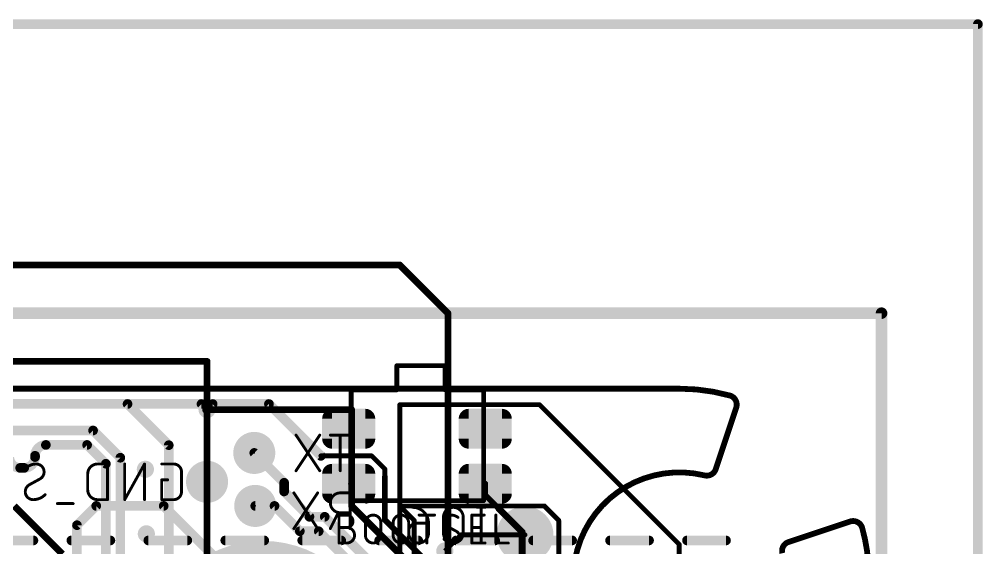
# Model space of a CAD drawing. Extents: x -5 to 103, y -6 to 58.
# Drawn here: x 77.6 to 103, y 40.81 to 54.74 of the extents above; entities that cross this region are included whole.
import ezdxf

# ---------------------------------------------------------------- set-up
doc = ezdxf.new("R2010")
doc.units = 0
for name, color, linetype in [('1', 12, 'CONTINUOUS'), ('16', 132, 'CONTINUOUS'), ('17', 110, 'CONTINUOUS'), ('18', 110, 'CONTINUOUS'), ('20', 31, 'CONTINUOUS'), ('21', 40, 'CONTINUOUS'), ('22', 3, 'CONTINUOUS'), ('23', 53, 'CONTINUOUS'), ('24', 53, 'CONTINUOUS'), ('25', 40, 'CONTINUOUS'), ('51', 254, 'CONTINUOUS')]:
    doc.layers.add(name, color=color, linetype=linetype)

# ---------------------------------------------------------------- blocks, each defined once
blk = doc.blocks.new('ROUNDP')
at = {"const_width": 0.5}
blk.add_lwpolyline([(0, -0.25, 1), (0, 0.25, 1), (0, -0.25)], format="xyb", dxfattribs=at)
blk = doc.blocks.new('PIE')
at = {"const_width": 0.5}
blk.add_lwpolyline([(0, -0.25, 1), (0, 0.25, 1), (0, -0.25)], format="xyb", dxfattribs=at)
blk = doc.blocks.new('RECT168000X224000R50')
at = {"const_width": 0.2625}
blk.add_lwpolyline([(0.3938, -0.4375), (0.3938, 0.4375, 0.4142), (0.2625, 0.5687), (-0.2625, 0.5687, 0.4142), (-0.3938, 0.4375), (-0.3938, -0.4375, 0.4142), (-0.2625, -0.5687), (0.2625, -0.5687, 0.4142)], format="xyb", close=True, dxfattribs=at)
blk.add_solid([(-0.2879, -0.4629), (0.2879, -0.4629), (-0.2879, 0.4629), (0.2879, 0.4629)])
blk = doc.blocks.new('ROUNDV')
at = {"const_width": 0.5}
blk.add_lwpolyline([(0, -0.25, 1), (0, 0.25, 1), (0, -0.25)], format="xyb", dxfattribs=at)

msp = doc.modelspace()

# ---------------------------------------------------------------- linework, layer by layer
at = {"layer": '1'}
for points, const_width in [([(102.87, 54.61), (-5.08, 54.61)], 0.254), ([(102.87, -6.35), (102.87, 54.61)], 0.254), ([(7.62, 45.72), (82.55, 45.72)], 0.1778), ([(82.55, 45.72), (82.55, 35.56)], 0.1778), ([(80.4545, 44.5968), (9.0368, 44.5968)], 0.254), ([(81.5407, 43.5106), (80.4545, 44.5968)], 0.254), ([(82.6968, 44.5968), (82.55, 44.45)], 0.254), ([(84.1812, 44.5968), (82.6968, 44.5968)], 0.254), ([(85.5493, 43.2287), (84.1812, 44.5968)], 0.254), ([(82.55, 40.64), (82.55, 44.45)], 0.1778), ([(82.55, 44.45), (86.36, 44.45)], 0.1778), ([(86.36, 44.45), (86.36, 41.91)], 0.1778), ([(79.5457, 43.8983), (10.414, 43.8983)], 0.254), ([(79.5457, 43.8983), (80.264, 43.18)], 0.254), ([(79.3879, 43.5173), (78.3013, 43.5173)], 0.254), ([(79.3879, 43.5173), (79.883, 43.0222)], 0.254), ([(81.5407, 40.3793), (81.5407, 43.5106)], 0.254), ([(83.7946, 43.307), (84.582, 42.5196)], 0.254), ([(78.0156, 43.2315), (78.0156, 43.1975)], 0.254), ([(80.264, 43.18), (80.264, 34.163)], 0.254), ([(86.8899, 43.2287), (85.5493, 43.2287)], 0.127), ([(87.2378, 42.8808), (86.8899, 43.2287)], 0.127), ([(77.7298, 42.9118), (77.6234, 42.9118)], 0.254), ([(79.883, 43.0222), (79.883, 34.0052)], 0.254), ([(87.2378, 42.672), (87.2378, 42.8808)], 0.127), ([(87.2378, 41.5402), (87.2378, 42.672)], 0.1524), ([(84.582, 42.5196), (84.582, 42.291)], 0.254), ([(84.582, 42.291), (85.2496, 41.6234)], 0.254), ([(89.8838, 42.1962), (89.8838, 42.4942)], 0.1524), ([(90.2462, 41.8338), (89.8838, 42.1962)], 0.1524), ([(78.74, 40.64), (77.47, 41.91)], 0.1778), ([(84.328, 41.91), (83.82, 41.91)], 0.254), ([(84.9956, 41.2424), (84.328, 41.91)], 0.254), ([(86.36, 41.91), (88.9, 39.37)], 0.1778), ([(87.63, 41.91), (91.44, 41.91)], 0.127), ([(88.011, 41.529), (87.63, 41.91)], 0.127), ([(90.8558, 41.2242), (90.2462, 41.8338)], 0.1778), ([(91.44, 41.91), (91.821, 41.529)], 0.127), ([(85.2496, 41.6234), (85.6517, 41.6234)], 0.254), ([(85.6517, 41.6234), (87.781, 39.4941)], 0.254), ([(88.519, 40.259), (87.2378, 41.5402)], 0.1524), ([(88.011, 30.48), (88.011, 41.529)], 0.127), ([(91.821, 41.529), (91.821, 35.306)], 0.127), ([(85.4939, 41.2424), (84.9956, 41.2424)], 0.254), ([(87.4, 39.3362), (85.4939, 41.2424)], 0.254), ([(90.8558, 41.2242), (90.8558, 37.4142)], 0.1778)]:
    msp.add_lwpolyline(points, dxfattribs=dict(at, const_width=const_width))
for points, const_width in [([(102.9335, 54.61, 1), (102.8065, 54.61)], 0.127), ([(102.87, 54.5465, 1), (102.87, 54.6735)], 0.127), ([(82.5944, 45.72, 1), (82.5055, 45.72)], 0.0889), ([(82.55, 45.6756, 1), (82.55, 45.7644)], 0.0889), ([(80.4994, 44.6417, 1), (80.4096, 44.5519)], 0.127), ([(80.4545, 44.5333, 1), (80.4545, 44.6603)], 0.127), ([(82.6968, 44.6603, 1), (82.6968, 44.5333)], 0.127), ([(82.7417, 44.5519, 1), (82.6519, 44.6417)], 0.127), ([(84.2261, 44.6417, 1), (84.1363, 44.5519)], 0.127), ([(84.1812, 44.5333, 1), (84.1812, 44.6603)], 0.127), ([(82.5051, 44.4949, 1), (82.5949, 44.4051)], 0.127), ([(82.5944, 44.45, 1), (82.5055, 44.45)], 0.0889), ([(82.55, 44.4945, 1), (82.55, 44.4056)], 0.0889), ([(86.4044, 44.45, 1), (86.3156, 44.45)], 0.0889), ([(86.36, 44.4056, 1), (86.36, 44.4945)], 0.0889), ([(79.5906, 43.9432, 1), (79.5008, 43.8534)], 0.127), ([(79.5457, 43.8348, 1), (79.5457, 43.9618)], 0.127), ([(78.3013, 43.5173, 0.4142), (78.0156, 43.2315)], 0.254), ([(78.3013, 43.5808, 1), (78.3013, 43.4538)], 0.127), ([(78.3013, 43.4538, 1), (78.3013, 43.5808)], 0.127), ([(79.4328, 43.5622, 1), (79.343, 43.4724)], 0.127), ([(79.3879, 43.4538, 1), (79.3879, 43.5808)], 0.127), ([(81.6042, 43.5106, 1), (81.4772, 43.5106)], 0.127), ([(81.4958, 43.4657, 1), (81.5856, 43.5555)], 0.127), ([(83.8395, 43.3519, 1), (83.7497, 43.2621)], 0.127), ([(77.3376, 43.1975, 0.4142), (77.6234, 42.9118)], 0.254), ([(77.7298, 42.9118, 0.4142), (78.0156, 43.1975)], 0.254), ([(78.0791, 43.2315, 1), (77.9521, 43.2315)], 0.127), ([(78.0791, 43.1975, 1), (77.9521, 43.1975)], 0.127), ([(77.9521, 43.2315, 1), (78.0791, 43.2315)], 0.127), ([(77.9521, 43.1975, 1), (78.0791, 43.1975)], 0.127), ([(80.3275, 43.18, 1), (80.2005, 43.18)], 0.127), ([(80.2191, 43.1351, 1), (80.3089, 43.2249)], 0.127), ([(85.5044, 43.1838, 1), (85.5942, 43.2736)], 0.127), ([(85.5493, 43.2605, 1), (85.5493, 43.197)], 0.0635), ([(86.9124, 43.2512, 1), (86.8675, 43.2062)], 0.0635), ([(86.8899, 43.197, 1), (86.8899, 43.2605)], 0.0635), ([(77.6234, 42.9753, 1), (77.6234, 42.8483)], 0.127), ([(77.6234, 42.8483, 1), (77.6234, 42.9753)], 0.127), ([(77.7298, 42.9753, 1), (77.7298, 42.8483)], 0.127), ([(77.7298, 42.8483, 1), (77.7298, 42.9753)], 0.127), ([(79.9465, 43.0222, 1), (79.8195, 43.0222)], 0.127), ([(79.8381, 42.9773, 1), (79.9279, 43.0671)], 0.127), ([(87.2696, 42.8808, 1), (87.2061, 42.8808)], 0.0635), ([(87.2153, 42.8584, 1), (87.2603, 42.9033)], 0.0635), ([(87.2759, 42.672, 1), (87.1997, 42.672)], 0.0762), ([(87.2061, 42.672, 1), (87.2696, 42.672)], 0.0635), ([(84.6455, 42.5196, 1), (84.5185, 42.5196)], 0.127), ([(84.6269, 42.3359, 1), (84.5371, 42.2461)], 0.127), ([(84.5371, 42.4747, 1), (84.6269, 42.5645)], 0.127), ([(89.9219, 42.4942, 1), (89.8457, 42.4942)], 0.0762), ([(84.5185, 42.291, 1), (84.6455, 42.291)], 0.127), ([(89.8457, 42.1962, 1), (89.9219, 42.1962)], 0.0762), ([(89.9107, 42.2231, 1), (89.8569, 42.1693)], 0.0762), ([(83.82, 41.9735, 1), (83.82, 41.8465)], 0.127), ([(84.3729, 41.9549, 1), (84.2831, 41.8651)], 0.127), ([(84.328, 41.8465, 1), (84.328, 41.9735)], 0.127), ([(86.3914, 41.9414, 1), (86.3286, 41.8786)], 0.0889), ([(86.3156, 41.91, 1), (86.4044, 41.91)], 0.0889), ([(87.6525, 41.9325, 1), (87.6075, 41.8875)], 0.0635), ([(87.63, 41.9418, 1), (87.63, 41.8783)], 0.0635), ([(90.2776, 41.8652, 1), (90.2148, 41.8024)], 0.0889), ([(91.4625, 41.9325, 1), (91.4175, 41.8875)], 0.0635), ([(91.44, 41.8783, 1), (91.44, 41.9418)], 0.0635), ([(85.2496, 41.6869, 1), (85.2496, 41.5599)], 0.127), ([(85.2047, 41.5785, 1), (85.2945, 41.6683)], 0.127), ([(85.6966, 41.6683, 1), (85.6068, 41.5785)], 0.127), ([(85.6517, 41.5599, 1), (85.6517, 41.6869)], 0.127), ([(90.2193, 41.8069, 1), (90.2731, 41.8607)], 0.0762), ([(87.1997, 41.5402, 1), (87.2759, 41.5402)], 0.0762), ([(87.2647, 41.5671, 1), (87.2109, 41.5133)], 0.0762), ([(88.0428, 41.529, 1), (87.9793, 41.529)], 0.0635), ([(87.9885, 41.5065, 1), (88.0335, 41.5515)], 0.0635), ([(91.8528, 41.529, 1), (91.7892, 41.529)], 0.0635), ([(91.7985, 41.5065, 1), (91.8435, 41.5515)], 0.0635), ([(84.9956, 41.3059, 1), (84.9956, 41.1789)], 0.127), ([(84.9507, 41.1975, 1), (85.0405, 41.2873)], 0.127), ([(85.5388, 41.2873, 1), (85.4489, 41.1975)], 0.127), ([(85.4939, 41.1789, 1), (85.4939, 41.3059)], 0.127), ([(90.9002, 41.2242, 1), (90.8114, 41.2242)], 0.0889), ([(90.8244, 41.1928, 1), (90.8872, 41.2556)], 0.0889)]:
    msp.add_lwpolyline(points, format="xyb", dxfattribs=dict(at, const_width=const_width))
at = {"layer": '16'}
for points, const_width in [([(87.63, 48.26), (35.56, 48.26)], 0.1778), ([(88.9, 46.99), (87.63, 48.26)], 0.1778), ([(100.33, 46.99), (-1.27, 46.99)], 0.3048), ([(88.9, 33.02), (88.9, 46.99)], 0.1778), ([(100.33, -1.27), (100.33, 46.99)], 0.3048), ([(67.818, 44.5968), (82.4032, 44.5968)], 0.254), ([(82.4032, 44.5968), (82.55, 44.45)], 0.254), ([(87.63, 40.64), (87.63, 44.577)], 0.127), ([(87.63, 44.577), (91.313, 44.577)], 0.127), ([(91.313, 44.577), (94.996, 40.894)], 0.127), ([(79.121, 41.402), (79.629, 41.91)], 0.254), ([(79.629, 41.91), (81.407, 41.91)], 0.254), ([(81.407, 41.91), (82.804, 40.513)], 0.254), ([(79.121, 40.386), (79.121, 41.402)], 0.254), ([(88.8184, 40.7216), (89.2448, 41.148)], 0.127), ([(89.2448, 41.148), (90.932, 41.148)], 0.127), ([(94.996, 40.894), (94.996, 34.417)], 0.127)]:
    msp.add_lwpolyline(points, dxfattribs=dict(at, const_width=const_width))
for points, const_width in [([(87.6614, 48.2914, 1), (87.5986, 48.2286)], 0.0889), ([(87.63, 48.2156, 1), (87.63, 48.3045)], 0.0889), ([(88.9445, 46.99, 1), (88.8556, 46.99)], 0.0889), ([(88.8686, 46.9586, 1), (88.9314, 47.0214)], 0.0889), ([(100.4062, 46.99, 1), (100.2538, 46.99)], 0.1524), ([(100.33, 46.9138, 1), (100.33, 47.0662)], 0.1524), ([(82.4481, 44.6417, 1), (82.3583, 44.5519)], 0.127), ([(82.4032, 44.5333, 1), (82.4032, 44.6603)], 0.127), ([(82.5051, 44.4051, 1), (82.5949, 44.4949)], 0.127), ([(87.63, 44.6088, 1), (87.63, 44.5453)], 0.0635), ([(87.6618, 44.577, 1), (87.5983, 44.577)], 0.0635), ([(91.3355, 44.5995, 1), (91.2905, 44.5545)], 0.0635), ([(91.313, 44.5453, 1), (91.313, 44.6088)], 0.0635), ([(79.629, 41.9735, 1), (79.629, 41.8465)], 0.127), ([(79.6739, 41.8651, 1), (79.5841, 41.9549)], 0.127), ([(81.4519, 41.9549, 1), (81.3621, 41.8651)], 0.127), ([(81.407, 41.8465, 1), (81.407, 41.9735)], 0.127), ([(79.1845, 41.402, 1), (79.0575, 41.402)], 0.127), ([(79.0761, 41.4469, 1), (79.1659, 41.3571)], 0.127), ([(89.2448, 41.1798, 1), (89.2448, 41.1163)], 0.0635), ([(89.2673, 41.1255, 1), (89.2224, 41.1705)], 0.0635), ([(90.932, 41.1163, 1), (90.932, 41.1798)], 0.0635), ([(95.0278, 40.894, 1), (94.9643, 40.894)], 0.0635), ([(94.9735, 40.8715, 1), (95.0185, 40.9165)], 0.0635)]:
    msp.add_lwpolyline(points, format="xyb", dxfattribs=dict(at, const_width=const_width))
at = {"layer": '20', "const_width": 0.1524}
for points in [[(5, 45), (95, 45)], [(96.3389, 44.8172), (96.3389, 44.8174)], [(95.9586, 42.8778), (96.4987, 44.4991)], [(95.6486, 42.7177), (95.6685, 42.713)], [(99.5003, 41.4991), (97.8782, 40.9588)]]:
    msp.add_lwpolyline(points, dxfattribs=at)
at = {"layer": '20'}
for points, const_width in [([(96.3389, 44.8174, 0.0679), (95, 45)], 0.1524), ([(95, 45.0381, 1), (95, 44.9619)], 0.0762), ([(95, 44.9619, 1), (95, 45.0381)], 0.0762), ([(96.377, 44.8174, 1), (96.3008, 44.8174)], 0.0762), ([(96.4987, 44.4991, 0.4182), (96.3389, 44.8172)], 0.1524), ([(96.3008, 44.8172, 1), (96.377, 44.8172)], 0.0762), ([(96.3506, 44.8534, 1), (96.3272, 44.781)], 0.0762), ([(96.3287, 44.7807, 1), (96.3491, 44.8541)], 0.0762), ([(96.4626, 44.5113, 1), (96.5348, 44.4869)], 0.0762), ([(96.5348, 44.4871, 1), (96.4626, 44.5111)], 0.0762), ([(95.6685, 42.713, 0.3826), (95.9586, 42.8778)], 0.1524), ([(95.9225, 42.8898, 1), (95.9947, 42.8658)], 0.0762), ([(95.9947, 42.8657, 1), (95.9225, 42.8899)], 0.0762), ([(95.6486, 42.7177, 0.9573), (94.1169, 37.3491)], 0.1524), ([(95.6574, 42.7548, 1), (95.6398, 42.6806)], 0.0762), ([(95.6766, 42.7502, 1), (95.6604, 42.6758)], 0.0762), ([(95.6398, 42.6806, 1), (95.6574, 42.7548)], 0.0762), ([(95.6597, 42.6759, 1), (95.6773, 42.7501)], 0.0762), ([(99.8217, 41.3232, 0.436), (99.5003, 41.4991)], 0.1524), ([(99.4883, 41.5352, 1), (99.5123, 41.463)], 0.0762), ([(99.5123, 41.463, 1), (99.4883, 41.5352)], 0.0762), ([(99.981, 40.4351, 0.0452), (99.8217, 41.3232)], 0.1524), ([(99.8584, 41.3333, 1), (99.785, 41.3131)], 0.0762), ([(99.7848, 41.3139, 1), (99.8586, 41.3325)], 0.0762), ([(97.8782, 40.9588, 0.3897), (97.7142, 40.6629)], 0.1524), ([(97.8662, 40.9949, 1), (97.8902, 40.9227)], 0.0762), ([(97.8902, 40.9227, 1), (97.8662, 40.9949)], 0.0762)]:
    msp.add_lwpolyline(points, format="xyb", dxfattribs=dict(at, const_width=const_width))
at = {"layer": '21', "const_width": 0.0635}
for points in [[(87.5538, 45.6375, 1), (87.5538, 45.5739)], [(87.5856, 45.6057, 1), (87.5221, 45.6057)], [(88.8556, 45.6057, 1), (88.7921, 45.6057)], [(88.8238, 45.5739, 1), (88.8238, 45.6375)], [(86.3473, 45.0025, 1), (86.3473, 44.9389)], [(86.3791, 44.9707, 1), (86.3156, 44.9707)], [(87.5221, 44.9707, 1), (87.5856, 44.9707)], [(87.5538, 44.9389, 1), (87.5538, 45.0025)], [(88.8238, 45.0025, 1), (88.8238, 44.9389)], [(88.7921, 44.9707, 1), (88.8556, 44.9707)], [(89.8716, 44.9707, 1), (89.8081, 44.9707)], [(89.8398, 44.9389, 1), (89.8398, 45.0025)], [(86.3473, 42.0815, 1), (86.3473, 42.0179)], [(86.3156, 42.0497, 1), (86.3791, 42.0497)], [(89.8081, 42.0497, 1), (89.8716, 42.0497)], [(89.8398, 42.0179, 1), (89.8398, 42.0815)]]:
    msp.add_lwpolyline(points, format="xyb", dxfattribs=at)
at = {"layer": '21', "const_width": 0.127}
for points in [[(87.5538, 44.9707), (87.5538, 45.6057)], [(87.5538, 45.6057), (88.8238, 45.6057)], [(88.8238, 45.6057), (88.8238, 44.9707)], [(86.3473, 42.0497), (86.3473, 44.9707)], [(86.3473, 44.9707), (87.5538, 44.9707)], [(88.8238, 44.9707), (89.8398, 44.9707)], [(89.8398, 44.9707), (89.8398, 42.0497)], [(89.8398, 42.0497), (86.3473, 42.0497)]]:
    msp.add_lwpolyline(points, dxfattribs=at)
at = {"layer": '22', "const_width": 0.0762}
for points in [[(85.5207, 42.8371), (84.8941, 43.7769)], [(85.5207, 43.7769), (84.8941, 42.8371)], [(86.3219, 43.7769), (85.7998, 43.7769)], [(86.0608, 42.8371), (86.0608, 43.7769)], [(79.9262, 43.0149), (79.6651, 43.0149)], [(79.9262, 42.0751), (79.9262, 43.0149)], [(80.9015, 43.0149), (80.3794, 42.0751)], [(80.3794, 42.0751), (80.3794, 43.0149)], [(80.9015, 42.0751), (80.9015, 43.0149)], [(81.6681, 43.0149), (81.3548, 43.0149)], [(79.4041, 42.7538), (79.4041, 42.3362)], [(81.8769, 42.2839), (81.8769, 42.8061)], [(77.8626, 42.4667), (78.1497, 42.6233)], [(81.5114, 42.5972), (81.3548, 42.5972)], [(81.3548, 42.5972), (81.3548, 42.0751)], [(85.4654, 41.3131), (84.8389, 42.2529)], [(85.4654, 42.2529), (84.8389, 41.3131)], [(86.3219, 42.2529), (86.0608, 42.2529)], [(86.3219, 41.3131), (86.3219, 42.2529)], [(79.0205, 41.9707), (78.6028, 41.9707)], [(79.6651, 42.0751), (79.9262, 42.0751)], [(81.3548, 42.0751), (81.6681, 42.0751)], [(89.8779, 41.8719), (89.6691, 41.8719)], [(89.7735, 41.8719), (89.7735, 40.9321)], [(85.7998, 41.3131), (86.0086, 41.7308)], [(86.0608, 41.7308), (86.3219, 41.7308)], [(88.3886, 41.4542), (88.0754, 41.4542)], [(88.3886, 41.1932), (88.3886, 41.4542)], [(88.7809, 41.6108), (88.7809, 41.1932)], [(89.303, 41.1932), (89.303, 41.6108)], [(87.8665, 41.2454), (87.8665, 41.1932)], [(89.8779, 40.9321), (89.6691, 40.9321)]]:
    msp.add_lwpolyline(points, dxfattribs=at)
at = {"layer": '22'}
for points, const_width in [([(84.91, 43.7875, 1), (84.8783, 43.7663)], 0.0381), ([(85.5365, 43.7663, 1), (85.5048, 43.7875)], 0.0381), ([(85.7998, 43.796, 1), (85.7998, 43.7579)], 0.0381), ([(86.0799, 43.7769, 1), (86.0418, 43.7769)], 0.0381), ([(86.3219, 43.7579, 1), (86.3219, 43.796)], 0.0381), ([(77.7989, 42.9518, 1), (77.8218, 42.9213)], 0.0381), ([(78.0453, 43.0149, 0.1623), (77.8104, 42.9366)], 0.0762), ([(78.2542, 42.8061, 0.4142), (78.0453, 43.0149)], 0.0762), ([(78.0453, 43.034, 1), (78.0453, 42.9959)], 0.0381), ([(78.0453, 42.9959, 1), (78.0453, 43.034)], 0.0381), ([(79.6651, 43.0149, 0.4142), (79.4041, 42.7538)], 0.0762), ([(79.6651, 43.034, 1), (79.6651, 42.9959)], 0.0381), ([(79.6651, 42.9959, 1), (79.6651, 43.034)], 0.0381), ([(79.9452, 43.0149, 1), (79.9071, 43.0149)], 0.0381), ([(79.9262, 42.9959, 1), (79.9262, 43.034)], 0.0381), ([(80.3985, 43.0149, 1), (80.3604, 43.0149)], 0.0381), ([(80.9206, 43.0149, 1), (80.8825, 43.0149)], 0.0381), ([(80.9182, 43.0056, 1), (80.8849, 43.0242)], 0.0381), ([(81.3548, 43.034, 1), (81.3548, 42.9959)], 0.0381), ([(81.8769, 42.8061, 0.4142), (81.6681, 43.0149)], 0.0762), ([(81.6681, 43.0339, 1), (81.6681, 42.9958)], 0.0381), ([(81.6681, 42.9959, 1), (81.6681, 43.034)], 0.0381), ([(78.1497, 42.6233, 0.2656), (78.2542, 42.8061)], 0.0762), ([(78.2732, 42.8061, 1), (78.2351, 42.8061)], 0.0381), ([(78.2351, 42.8061, 1), (78.2732, 42.8061)], 0.0381), ([(79.4231, 42.7538, 1), (79.385, 42.7538)], 0.0381), ([(79.385, 42.7538, 1), (79.4231, 42.7538)], 0.0381), ([(81.8959, 42.8061, 1), (81.8579, 42.8061)], 0.0381), ([(81.8579, 42.8061, 1), (81.8959, 42.8061)], 0.0381), ([(84.8783, 42.8477, 1), (84.91, 42.8265)], 0.0381), ([(85.5048, 42.8265, 1), (85.5365, 42.8477)], 0.0381), ([(86.0418, 42.8371, 1), (86.0799, 42.8371)], 0.0381), ([(77.8626, 42.4667, 0.2656), (77.7582, 42.2839)], 0.0762), ([(77.8535, 42.4834, 1), (77.8717, 42.45)], 0.0381), ([(77.8723, 42.4503, 1), (77.8529, 42.4831)], 0.0381), ([(78.1401, 42.6397, 1), (78.1594, 42.6069)], 0.0381), ([(78.1589, 42.6066, 1), (78.1406, 42.64)], 0.0381), ([(81.3548, 42.6163, 1), (81.3548, 42.5782)], 0.0381), ([(81.3738, 42.5972, 1), (81.3357, 42.5972)], 0.0381), ([(81.5114, 42.5782, 1), (81.5114, 42.6163)], 0.0381), ([(77.7582, 42.2839, 0.4142), (77.967, 42.0751)], 0.0762), ([(77.7772, 42.2839, 1), (77.7391, 42.2839)], 0.0381), ([(77.7391, 42.2839, 1), (77.7772, 42.2839)], 0.0381), ([(77.967, 42.0751, 0.2), (78.2803, 42.2056)], 0.0762), ([(78.2938, 42.1922, 1), (78.2667, 42.219)], 0.0381), ([(79.4041, 42.3362, 0.4142), (79.6651, 42.0751)], 0.0762), ([(79.4231, 42.3362, 1), (79.385, 42.3362)], 0.0381), ([(79.385, 42.3362, 1), (79.4231, 42.3362)], 0.0381), ([(81.6681, 42.0751, 0.4142), (81.8769, 42.2839)], 0.0762), ([(81.8959, 42.2839, 1), (81.8579, 42.2839)], 0.0381), ([(81.8579, 42.2839, 1), (81.8959, 42.2839)], 0.0381), ([(84.8547, 42.2635, 1), (84.823, 42.2423)], 0.0381), ([(85.4813, 42.2423, 1), (85.4496, 42.2635)], 0.0381), ([(86.0608, 42.2529, 1), (86.0608, 41.7308)], 0.0762), ([(86.0608, 42.272, 1), (86.0608, 42.2339)], 0.0381), ([(86.0608, 42.2339, 1), (86.0608, 42.272)], 0.0381), ([(86.3409, 42.2529, 1), (86.3029, 42.2529)], 0.0381), ([(86.3219, 42.2339, 1), (86.3219, 42.272)], 0.0381), ([(77.967, 42.0941, 1), (77.967, 42.0561)], 0.0381), ([(77.967, 42.056, 1), (77.967, 42.0941)], 0.0381), ([(78.6028, 41.9897, 1), (78.6028, 41.9516)], 0.0381), ([(79.0205, 41.9516, 1), (79.0205, 41.9897)], 0.0381), ([(79.6651, 42.0941, 1), (79.6651, 42.056)], 0.0381), ([(79.6651, 42.056, 1), (79.6651, 42.0941)], 0.0381), ([(79.9071, 42.0751, 1), (79.9452, 42.0751)], 0.0381), ([(79.9262, 42.056, 1), (79.9262, 42.0941)], 0.0381), ([(80.3628, 42.0844, 1), (80.3961, 42.0658)], 0.0381), ([(80.3604, 42.0751, 1), (80.3985, 42.0751)], 0.0381), ([(80.8825, 42.0751, 1), (80.9206, 42.0751)], 0.0381), ([(81.3548, 42.0941, 1), (81.3548, 42.056)], 0.0381), ([(81.3357, 42.0751, 1), (81.3738, 42.0751)], 0.0381), ([(81.6681, 42.0941, 1), (81.6681, 42.056)], 0.0381), ([(81.6681, 42.056, 1), (81.6681, 42.0941)], 0.0381), ([(88.3886, 41.4542, 0.4142), (87.9709, 41.8719)], 0.0762), ([(87.9709, 41.8909, 1), (87.9709, 41.8528)], 0.0381), ([(89.303, 41.6108, 1), (88.7809, 41.6108)], 0.0762), ([(89.6691, 41.891, 1), (89.6691, 41.8529)], 0.0381), ([(89.7925, 41.8719, 1), (89.7544, 41.8719)], 0.0381), ([(89.8779, 41.8529, 1), (89.8779, 41.891)], 0.0381), ([(86.0257, 41.7223, 1), (85.9916, 41.7393)], 0.0381), ([(86.0608, 41.7498, 1), (86.0608, 41.7117)], 0.0381), ([(86.0608, 41.7117, 1), (86.0608, 41.7498)], 0.0381), ([(86.3219, 41.7117, 1), (86.3219, 41.7498)], 0.0381), ([(88.0754, 41.4542, 0.4142), (87.8665, 41.2454)], 0.0762), ([(88.0754, 41.4733, 1), (88.0754, 41.4352)], 0.0381), ([(88.0754, 41.4352, 1), (88.0754, 41.4733)], 0.0381), ([(88.4077, 41.4542, 1), (88.3696, 41.4542)], 0.0381), ([(88.3696, 41.4542, 1), (88.4077, 41.4542)], 0.0381), ([(88.3886, 41.4352, 1), (88.3886, 41.4733)], 0.0381), ([(88.8, 41.6108, 1), (88.7619, 41.6108)], 0.0381), ([(88.7619, 41.6108, 1), (88.8, 41.6108)], 0.0381), ([(89.3221, 41.6108, 1), (89.284, 41.6108)], 0.0381), ([(89.284, 41.6108, 1), (89.3221, 41.6108)], 0.0381), ([(84.823, 41.3237, 1), (84.8547, 41.3025)], 0.0381), ([(85.4496, 41.3025, 1), (85.4813, 41.3237)], 0.0381), ([(85.7828, 41.3216, 1), (85.8168, 41.3046)], 0.0381), ([(86.3029, 41.3131, 1), (86.3409, 41.3131)], 0.0381), ([(87.8665, 41.1932, 1), (88.3886, 41.1932)], 0.0762), ([(87.8856, 41.2454, 1), (87.8475, 41.2454)], 0.0381), ([(87.8475, 41.2454, 1), (87.8856, 41.2454)], 0.0381), ([(87.8856, 41.1932, 1), (87.8475, 41.1932)], 0.0381), ([(87.8475, 41.1932, 1), (87.8856, 41.1932)], 0.0381), ([(88.4077, 41.1932, 1), (88.3696, 41.1932)], 0.0381), ([(88.3696, 41.1932, 1), (88.4077, 41.1932)], 0.0381), ([(88.7809, 41.1932, 1), (89.303, 41.1932)], 0.0762), ([(88.8, 41.1932, 1), (88.7619, 41.1932)], 0.0381), ([(88.7619, 41.1932, 1), (88.8, 41.1932)], 0.0381), ([(89.3221, 41.1932, 1), (89.284, 41.1932)], 0.0381), ([(89.284, 41.1932, 1), (89.3221, 41.1932)], 0.0381), ([(89.6691, 40.9512, 1), (89.6691, 40.9131)], 0.0381), ([(89.7544, 40.9321, 1), (89.7925, 40.9321)], 0.0381), ([(89.8779, 40.9131, 1), (89.8779, 40.9512)], 0.0381)]:
    msp.add_lwpolyline(points, format="xyb", dxfattribs=dict(at, const_width=const_width))
at = {"layer": '23'}
msp.add_point((86.2838, 42.4942), dxfattribs=at)
at = {"layer": '24'}
for p in [(83.7946, 43.307), (82.55, 42.545), (83.82, 41.91), (90.932, 41.148)]:
    msp.add_point(p, dxfattribs=at)
at = {"layer": '25'}
for points, const_width in [([(86.0289, 41.6878, 1), (86.0289, 41.6497)], 0.0381), ([(86.048, 41.6687, 1), (86.0099, 41.6687)], 0.0381), ([(86.2335, 41.6878, 1), (86.2335, 41.6497)], 0.0381), ([(86.2335, 41.3413, 1), (86.2335, 41.6687)], 0.0762), ([(86.2335, 41.6497, 1), (86.2335, 41.6878)], 0.0381), ([(87.1335, 41.4641, 1), (86.7243, 41.4641)], 0.0762), ([(87.865, 41.4641, 1), (87.4558, 41.4641)], 0.0762), ([(88.1385, 41.6878, 1), (88.1385, 41.6497)], 0.0381), ([(88.3622, 41.6687, 1), (88.3241, 41.6687)], 0.0381), ([(88.5478, 41.6497, 1), (88.5478, 41.6878)], 0.0381), ([(88.9811, 41.6687, 0.4142), (88.8174, 41.505)], 0.0762), ([(89.1652, 41.6073, 0.1623), (88.9811, 41.6687)], 0.0762), ([(88.9811, 41.6877, 1), (88.9811, 41.6497)], 0.0381), ([(88.9811, 41.6496, 1), (88.9811, 41.6877)], 0.0381), ([(89.53, 41.6878, 1), (89.53, 41.6497)], 0.0381), ([(89.5491, 41.6687, 1), (89.511, 41.6687)], 0.0381), ([(89.8574, 41.6497, 1), (89.8574, 41.6878)], 0.0381), ([(90.183, 41.6687, 1), (90.1449, 41.6687)], 0.0381), ([(86.7433, 41.4641, 1), (86.7052, 41.4641)], 0.0381), ([(86.7052, 41.4641, 1), (86.7433, 41.4641)], 0.0381), ([(87.1525, 41.4641, 1), (87.1144, 41.4641)], 0.0381), ([(87.1144, 41.4641, 1), (87.1525, 41.4641)], 0.0381), ([(87.4748, 41.4641, 1), (87.4367, 41.4641)], 0.0381), ([(87.4367, 41.4641, 1), (87.4748, 41.4641)], 0.0381), ([(87.8841, 41.4641, 1), (87.846, 41.4641)], 0.0381), ([(87.846, 41.4641, 1), (87.8841, 41.4641)], 0.0381), ([(88.8174, 41.505, 0.2656), (88.8992, 41.3618)], 0.0762), ([(88.8364, 41.505, 1), (88.7983, 41.505)], 0.0381), ([(88.7983, 41.505, 1), (88.8364, 41.505)], 0.0381), ([(88.9083, 41.3785, 1), (88.8901, 41.3451)], 0.0381), ([(89.1538, 41.5921, 1), (89.1766, 41.6226)], 0.0381), ([(86.0289, 41.3604, 1), (86.0289, 41.3223)], 0.0381), ([(86.2335, 40.9321, 1), (86.2335, 41.3413)], 0.0762), ([(86.2335, 41.3604, 1), (86.2335, 41.3223)], 0.0381), ([(86.2335, 41.3604, 1), (86.2335, 41.3223)], 0.0381), ([(86.2335, 41.3223, 1), (86.2335, 41.3604)], 0.0381), ([(86.7243, 41.1367, 1), (87.1335, 41.1367)], 0.0762), ([(86.7433, 41.1367, 1), (86.7052, 41.1367)], 0.0381), ([(86.7052, 41.1367, 1), (86.7433, 41.1367)], 0.0381), ([(87.1525, 41.1367, 1), (87.1144, 41.1367)], 0.0381), ([(87.1144, 41.1367, 1), (87.1525, 41.1367)], 0.0381), ([(87.4558, 41.1367, 1), (87.865, 41.1367)], 0.0762), ([(87.4748, 41.1367, 1), (87.4367, 41.1367)], 0.0381), ([(87.4367, 41.1367, 1), (87.4748, 41.1367)], 0.0381), ([(87.8841, 41.1367, 1), (87.846, 41.1367)], 0.0381), ([(87.846, 41.1367, 1), (87.8841, 41.1367)], 0.0381), ([(88.8895, 41.3454, 1), (88.9089, 41.3782)], 0.0381), ([(89.2061, 41.0958, 0.2656), (89.1243, 41.239)], 0.0762), ([(89.134, 41.2554, 1), (89.1146, 41.2226)], 0.0381), ([(89.1152, 41.2223, 1), (89.1334, 41.2557)], 0.0381), ([(89.53, 41.3604, 1), (89.53, 41.3223)], 0.0381), ([(89.7755, 41.3223, 1), (89.7755, 41.3604)], 0.0381), ([(86.0289, 40.9512, 1), (86.0289, 40.9131)], 0.0381), ([(86.0099, 40.9321, 1), (86.048, 40.9321)], 0.0381), ([(86.2335, 40.9511, 1), (86.2335, 40.913)], 0.0381), ([(86.2335, 40.9131, 1), (86.2335, 40.9512)], 0.0381), ([(88.3241, 40.9321, 1), (88.3622, 40.9321)], 0.0381), ([(88.7969, 41.0344, 0.2), (89.0424, 40.9321)], 0.0762), ([(88.8104, 41.0478, 1), (88.7834, 41.021)], 0.0381), ([(89.0424, 40.9321, 0.4142), (89.2061, 41.0958)], 0.0762), ([(89.0424, 40.9511, 1), (89.0424, 40.913)], 0.0381), ([(89.0424, 40.9131, 1), (89.0424, 40.9511)], 0.0381), ([(89.2252, 41.0958, 1), (89.1871, 41.0958)], 0.0381), ([(89.1871, 41.0958, 1), (89.2252, 41.0958)], 0.0381), ([(89.53, 40.9512, 1), (89.53, 40.9131)], 0.0381), ([(89.511, 40.9321, 1), (89.5491, 40.9321)], 0.0381), ([(89.8574, 40.9131, 1), (89.8574, 40.9512)], 0.0381), ([(90.164, 40.9512, 1), (90.164, 40.9131)], 0.0381), ([(90.1449, 40.9321, 1), (90.183, 40.9321)], 0.0381), ([(90.4914, 40.9131, 1), (90.4914, 40.9512)], 0.0381)]:
    msp.add_lwpolyline(points, format="xyb", dxfattribs=dict(at, const_width=const_width))
at = {"layer": '25', "const_width": 0.0762}
for points in [[(86.0289, 40.9321), (86.0289, 41.6687)], [(86.0289, 41.6687), (86.2335, 41.6687)], [(88.1385, 41.6687), (88.5478, 41.6687)], [(88.3432, 40.9321), (88.3432, 41.6687)], [(89.53, 40.9321), (89.53, 41.6687)], [(89.53, 41.6687), (89.8574, 41.6687)], [(90.164, 41.6687), (90.164, 40.9321)], [(86.7243, 41.1367), (86.7243, 41.4641)], [(87.1335, 41.4641), (87.1335, 41.1367)], [(87.4558, 41.1367), (87.4558, 41.4641)], [(87.865, 41.4641), (87.865, 41.1367)], [(89.1243, 41.239), (88.8992, 41.3618)], [(86.0289, 41.3413), (86.2335, 41.3413)], [(89.53, 41.3413), (89.7755, 41.3413)], [(86.2335, 40.9321), (86.0289, 40.9321)], [(89.8574, 40.9321), (89.53, 40.9321)], [(90.164, 40.9321), (90.4914, 40.9321)]]:
    msp.add_lwpolyline(points, dxfattribs=at)
at = {"layer": '51', "const_width": 0.254}
for points in [[(77.9729, 41), (76.9443, 41)], [(80.0014, 41), (78.9729, 41)], [(82.03, 41), (81.0014, 41)], [(84.0586, 41), (83.03, 41)], [(86.0871, 41), (85.0586, 41)], [(88.1157, 41), (87.0871, 41)], [(90.1443, 41), (89.1157, 41)], [(92.1729, 41), (91.1443, 41)], [(94.2014, 41), (93.1729, 41)], [(96.23, 41), (95.2014, 41)]]:
    msp.add_lwpolyline(points, dxfattribs=at)
at = {"layer": '51', "const_width": 0.127}
for points in [[(77.9729, 40.9365, 1), (77.9729, 41.0635)], [(78.9729, 41.0635, 1), (78.9729, 40.9365)], [(80.0014, 40.9365, 1), (80.0014, 41.0635)], [(81.0014, 41.0635, 1), (81.0014, 40.9365)], [(82.03, 40.9365, 1), (82.03, 41.0635)], [(83.03, 41.0635, 1), (83.03, 40.9365)], [(84.0586, 40.9365, 1), (84.0586, 41.0635)], [(85.0586, 41.0635, 1), (85.0586, 40.9365)], [(86.0871, 40.9365, 1), (86.0871, 41.0635)], [(87.0871, 41.0635, 1), (87.0871, 40.9365)], [(88.1157, 40.9365, 1), (88.1157, 41.0635)], [(89.1157, 41.0635, 1), (89.1157, 40.9365)], [(90.1443, 40.9365, 1), (90.1443, 41.0635)], [(91.1443, 41.0635, 1), (91.1443, 40.9365)], [(92.1729, 40.9365, 1), (92.1729, 41.0635)], [(93.1729, 41.0635, 1), (93.1729, 40.9365)], [(94.2014, 40.9365, 1), (94.2014, 41.0635)], [(95.2014, 41.0635, 1), (95.2014, 40.9365)], [(96.23, 40.9365, 1), (96.23, 41.0635)]]:
    msp.add_lwpolyline(points, format="xyb", dxfattribs=at)

# ---------------------------------------------------------------- block references
at = {"layer": '1', "rotation": 90}
for p in [(86.2838, 43.9442), (89.8838, 43.9442), (86.2838, 42.4942), (89.8838, 42.4942)]:
    msp.add_blockref('RECT168000X224000R50', p, dxfattribs=at)
at = {"layer": '1', "xscale": 6, "yscale": 6}
msp.add_blockref('PIE', (84.019, 37.9884), dxfattribs=at)
at = {"layer": '16', "xscale": 1.5, "yscale": 1.5}
msp.add_blockref('PIE', (90.932, 41.148), dxfattribs=at)
at = {"layer": '17', "xscale": 1.108, "yscale": 1.108, "rotation": 180}
for p in [(83.7946, 43.307), (83.7946, 43.307), (82.55, 42.545), (82.55, 42.545), (83.82, 41.91), (83.82, 41.91)]:
    msp.add_blockref('ROUNDP', p, dxfattribs=at)
at = {"layer": '18', "xscale": 0.4524, "yscale": 0.4524}
for p in [(82.55, 44.45), (82.55, 44.45), (80.9244, 42.8752), (80.9244, 42.8752), (80.9498, 41.1734), (80.9498, 41.1734), (88.8184, 40.7216), (88.8184, 40.7216)]:
    msp.add_blockref('ROUNDV', p, dxfattribs=at)

doc.saveas('drawing.dxf')
